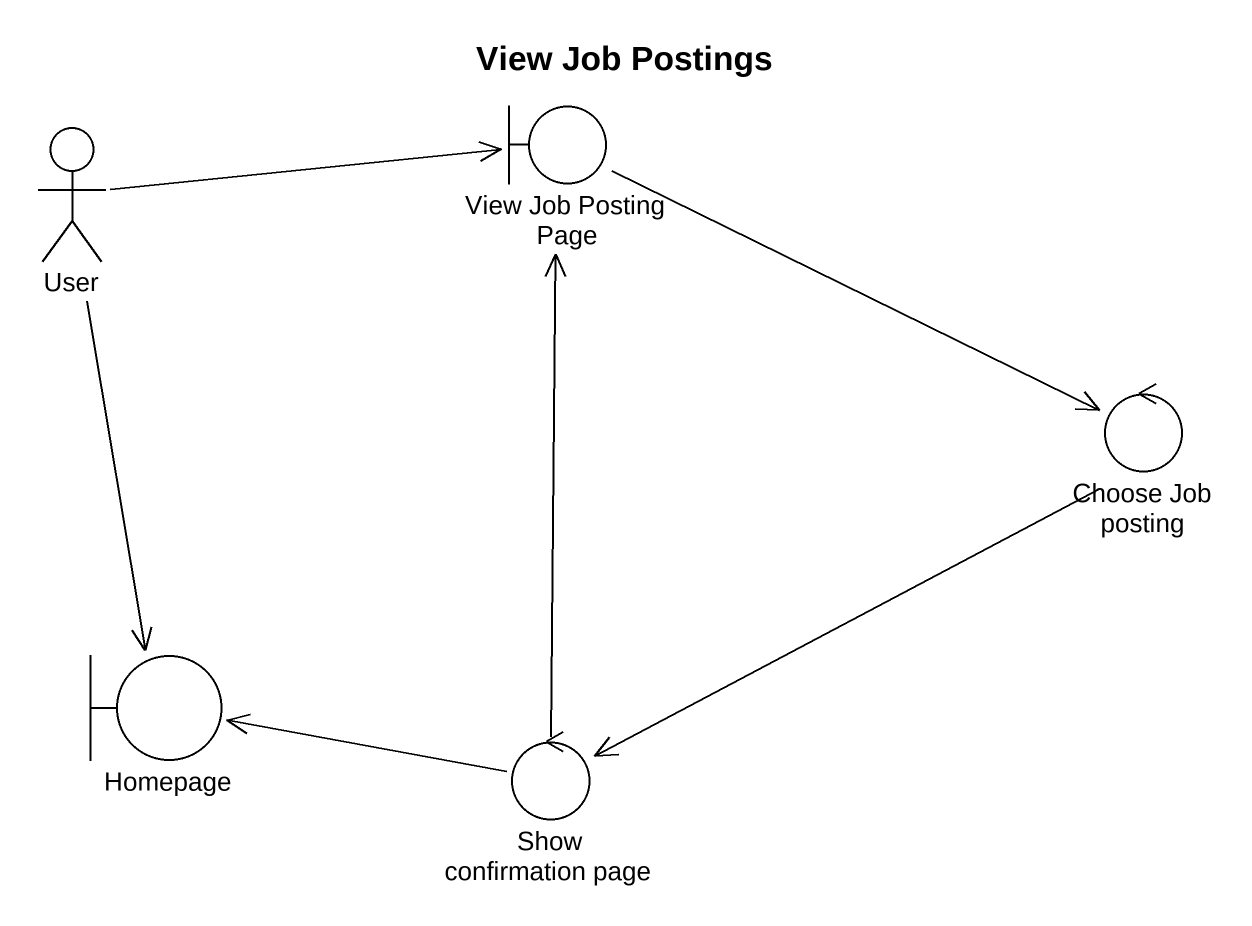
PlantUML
@startuml
title View Job Postings
boundary "View Job Posting Page" as View_Job_Posting_Page
actor User
control "Choose Job posting" as Choose_Job_posting
boundary Homepage
control "Show confirmation page" as Show_confirmation_page
View_Job_Posting_Page -right-> Choose_Job_posting
User -right-> View_Job_Posting_Page
User --> Homepage
Choose_Job_posting -left-> Show_confirmation_page
Show_confirmation_page -up-> View_Job_Posting_Page
Show_confirmation_page -left-> Homepage
@enduml
